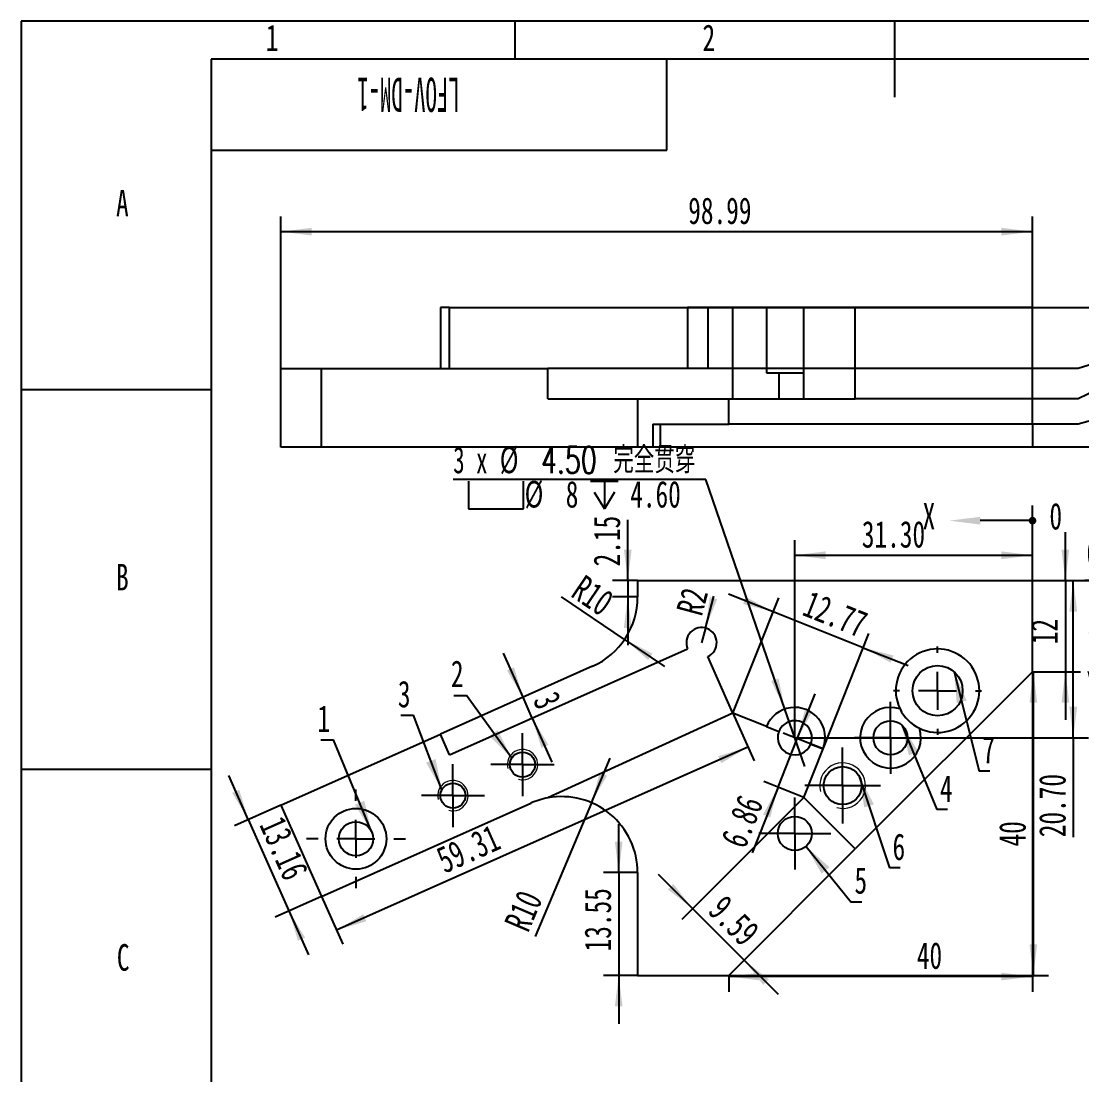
# Model space of a CAD drawing. Header units: millimetres. Extents: x 0 to 210, y 0 to 297.
# Drawn here: x 0 to 139.7, y 158.3 to 297 of the extents above; entities that cross this region are included whole.
import ezdxf

# ---------------------------------------------------------------- set-up
doc = ezdxf.new("R2010")
doc.units = ezdxf.units.MM
doc.layers.add('图框', color=7, linetype='Continuous')
doc.layers.add('图纸格式', color=7, linetype='Continuous')
doc.styles.add('SLDTEXTSTYLE0', font='TXT', dxfattribs={"width": 0.7, "bigfont": 'bigfont'})
doc.styles.add('SLDTEXTSTYLE11', font='TXT', dxfattribs={"width": 0.633333})
doc.styles.add('SLDTEXTSTYLE5', font='TXT', dxfattribs={"width": 0.7})
doc.styles.add('SLDTEXTSTYLE6', font='TXT', dxfattribs={"width": 0.49})
doc.dimstyles.new('SLDDIMSTYLE0', dxfattribs={"dimtxt": 3.5, "dimasz": 0.338667, "dimexe": 0, "dimexo": 0.0625, "dimgap": 0.875, "dimtad": 0, "dimtih": 1, "dimtoh": 1, "dimdec": 0, "dimrnd": 1e-09, "dimdsep": 46, "dimtxsty": 'SLDTEXTSTYLE5', "dimblk1": 'ORIGIN', "dimblk2": 'ORIGIN', "dimsah": 1, "dimcen": 0.09, "dimadec": 0, "dimazin": 2, "dimtfac": 1, "dimtdec": 0, "dimtofl": 0, "dimtmove": 0, "dimatfit": 3, "dimldrblk": 'ORIGIN', "dimfxl": 0, "dimfrac": 2, "dimtolj": 1, "dimtzin": 12, "dimarcsym": 0})
doc.dimstyles.new('SLDDIMSTYLE1', dxfattribs={"dimtxt": 3.5, "dimasz": 4.08, "dimexe": 0, "dimexo": 0.0625, "dimgap": 0.875, "dimtad": 2, "dimrnd": 1e-09, "dimzin": 12, "dimdsep": 46, "dimtxsty": 'SLDTEXTSTYLE5', "dimsah": 1, "dimcen": 0.09, "dimadec": 0, "dimazin": 3, "dimtfac": 1, "dimtmove": 0, "dimatfit": 0, "dimfxl": 0, "dimfrac": 2, "dimtolj": 1, "dimtzin": 12, "dimarcsym": 0})
doc.dimstyles.new('SLDDIMSTYLE2', dxfattribs={"dimtxt": 3.5, "dimasz": 4.08, "dimexe": 0, "dimexo": 0.0625, "dimgap": 0.875, "dimtad": 2, "dimrnd": 1e-09, "dimzin": 12, "dimdsep": 46, "dimtxsty": 'SLDTEXTSTYLE5', "dimsah": 1, "dimcen": 0, "dimadec": 0, "dimazin": 3, "dimtfac": 1, "dimtofl": 0, "dimtmove": 1, "dimatfit": 3, "dimfxl": 0, "dimfrac": 2, "dimtolj": 1, "dimtzin": 12, "dimarcsym": 0})
doc.dimstyles.new('SLDDIMSTYLE3', dxfattribs={"dimtxt": 3.5, "dimasz": 4.08, "dimexe": 0, "dimexo": 0.0625, "dimgap": 0.875, "dimtad": 2, "dimrnd": 1e-09, "dimzin": 12, "dimdsep": 46, "dimtxsty": 'SLDTEXTSTYLE5', "dimsah": 1, "dimcen": 0, "dimadec": 0, "dimazin": 3, "dimtfac": 1, "dimtofl": 0, "dimtmove": 0, "dimatfit": 3, "dimfxl": 0, "dimfrac": 2, "dimtolj": 1, "dimtzin": 12, "dimarcsym": 0})
doc.dimstyles.new('SLDDIMSTYLE4', dxfattribs={"dimtxt": 3.5, "dimasz": 4.08, "dimexe": 0, "dimexo": 0.0625, "dimgap": 0.875, "dimtad": 2, "dimrnd": 1e-09, "dimzin": 12, "dimdsep": 46, "dimtxsty": 'SLDTEXTSTYLE5', "dimsah": 1, "dimcen": 0.09, "dimadec": 0, "dimazin": 3, "dimtfac": 1, "dimtofl": 0, "dimtmove": 0, "dimatfit": 3, "dimfxl": 0, "dimfrac": 2, "dimtolj": 1, "dimtzin": 12, "dimarcsym": 0})
doc.dimstyles.new('SLDDIMSTYLE5', dxfattribs={"dimtxt": 3.5, "dimasz": 4.08, "dimexe": 0, "dimexo": 0.0625, "dimgap": 0.875, "dimtad": 0, "dimtih": 1, "dimtoh": 1, "dimrnd": 1e-09, "dimzin": 4, "dimdsep": 46, "dimtxsty": 'SLDTEXTSTYLE5', "dimblk1": 'NONE', "dimsah": 1, "dimcen": 0, "dimadec": 0, "dimazin": 1, "dimtfac": 1, "dimtmove": 0, "dimatfit": 3, "dimldrblk": 'NONE', "dimfxl": 0, "dimfrac": 2, "dimtolj": 1, "dimtzin": 12, "dimarcsym": 0})
doc.dimstyles.new('SLDDIMSTYLE6', dxfattribs={"dimtxt": 3.5, "dimasz": 4.08, "dimexe": 0, "dimexo": 0.0625, "dimgap": 0.875, "dimtad": 2, "dimrnd": 1e-09, "dimzin": 4, "dimdsep": 46, "dimtxsty": 'SLDTEXTSTYLE5', "dimsah": 1, "dimcen": 0.09, "dimadec": 0, "dimazin": 1, "dimtfac": 1, "dimtofl": 0, "dimtmove": 0, "dimatfit": 3, "dimfxl": 0, "dimfrac": 2, "dimtolj": 1, "dimtzin": 12, "dimarcsym": 0})
doc.dimstyles.new('SLDDIMSTYLE7', dxfattribs={"dimtxt": 0.18, "dimasz": 4.08, "dimexe": 0, "dimexo": 0.0625, "dimgap": 0, "dimtad": 0, "dimtih": 1, "dimtoh": 1, "dimdec": 0, "dimrnd": 1e-09, "dimzin": 0, "dimdsep": 46, "dimtxsty": 'Standard', "dimsah": 1, "dimcen": 0.09, "dimadec": 0, "dimazin": 0, "dimtfac": 4.08, "dimtdec": 0, "dimtofl": 0, "dimtmove": 0, "dimatfit": 3, "dimfxl": 0, "dimfrac": 2, "dimtolj": 1, "dimtzin": 0, "dimarcsym": 0})
doc.dimstyles.new('SLDDIMSTYLE8', dxfattribs={"dimtxt": 3.5, "dimasz": 4.08, "dimexe": 0, "dimexo": 0.0625, "dimgap": 0.875, "dimtad": 0, "dimtih": 1, "dimtoh": 1, "dimrnd": 1e-09, "dimzin": 12, "dimdsep": 46, "dimtxsty": 'SLDTEXTSTYLE5', "dimsah": 1, "dimcen": 0.09, "dimadec": 0, "dimazin": 3, "dimtol": 1, "dimtp": 0.01, "dimtm": 0.01, "dimtfac": 1, "dimtofl": 0, "dimtmove": 0, "dimatfit": 3, "dimfxl": 0, "dimfrac": 2, "dimtolj": 1, "dimarcsym": 0})
doc.dimstyles.new('SLDDIMSTYLE9', dxfattribs={"dimtxt": 3.5, "dimasz": 4.08, "dimexe": 0, "dimexo": 0.0625, "dimgap": 0.875, "dimtad": 0, "dimtih": 1, "dimtoh": 1, "dimrnd": 1e-09, "dimzin": 12, "dimdsep": 46, "dimtxsty": 'SLDTEXTSTYLE5', "dimsah": 1, "dimcen": 0.09, "dimadec": 0, "dimazin": 3, "dimtfac": 1, "dimtofl": 0, "dimtmove": 0, "dimatfit": 3, "dimfxl": 0, "dimfrac": 2, "dimtolj": 1, "dimtzin": 12, "dimarcsym": 0})

# ---------------------------------------------------------------- blocks, each defined once
blk = doc.blocks.new('_Origin')
at = {"color": 0, "linetype": 'ByBlock', "lineweight": -2}
blk.add_line((0, 0), (-1, 0), dxfattribs=at)
blk.add_circle((0, 0), 0.5, dxfattribs=at)
blk = doc.blocks.new('_D')
at = {"layer": '图纸格式'}
blk.add_line((133.16, 223.35), (143.07, 223.35), dxfattribs=at)
at = {"layer": '图纸格式', "xscale": 1.016, "yscale": 1.016}
blk.add_blockref('_Origin', (142.05, 223.35), dxfattribs=at)
at = {"layer": '图纸格式', "insert": (143.07, 225.69), "char_height": 3.5, "attachment_point": 1, "style": 'SLDTEXTSTYLE5'}
blk.add_mtext('0', dxfattribs=at)
blk = doc.blocks.new('_D_1')
at = {"layer": '图纸格式'}
for p, q in [((29.9, 191.88), (27.32, 197.68)), ((34.18, 193.78), (28.07, 191.06)), ((29.9, 191.88), (35.25, 179.85)), ((39.53, 181.76), (33.43, 179.04)), ((35.25, 179.85), (37.84, 174.05))]:
    blk.add_line(p, q, dxfattribs=at)
for points in [[(29.9, 191.88), (28.71, 195.81), (27.78, 195.4)], [(35.25, 179.85), (36.45, 175.92), (37.38, 176.33)]]:
    blk.add_solid(points, dxfattribs=at)
at = {"layer": '图纸格式', "insert": (34.51, 192.62), "char_height": 3.5, "attachment_point": 1, "rotation": 294, "style": 'SLDTEXTSTYLE5'}
blk.add_mtext('13.16', dxfattribs=at)
blk = doc.blocks.new('_D_2')
at = {"layer": '图纸格式'}
for q in [(77.54, 199.95), (67.68, 176.48)]:
    blk.add_line((75.08, 194.1), q, dxfattribs=at)
blk.add_solid([(75.08, 194.1), (77.13, 197.66), (76.19, 198.06)], dxfattribs=at)
at = {"layer": '图纸格式', "insert": (63.53, 178.24), "char_height": 3.5, "attachment_point": 1, "rotation": 66.9325, "style": 'SLDTEXTSTYLE5'}
blk.add_mtext('R10', dxfattribs=at)
blk = doc.blocks.new('_D_3')
at = {"layer": '图纸格式'}
for q in [(71.16, 221.19), (84.72, 212.05)]:
    blk.add_line((79.46, 215.6), q, dxfattribs=at)
blk.add_solid([(79.46, 215.6), (82.55, 212.9), (83.12, 213.74)], dxfattribs=at)
at = {"layer": '图纸格式', "insert": (74.17, 224.24), "char_height": 3.5, "attachment_point": 1, "rotation": 326.0067, "style": 'SLDTEXTSTYLE5'}
blk.add_mtext('R10', dxfattribs=at)
blk = doc.blocks.new('_D_4')
at = {"layer": '图纸格式'}
for p, q in [((79.87, 223.35), (79.87, 231.35)), ((81.16, 223.35), (77.87, 223.35)), ((79.87, 223.35), (79.87, 221.19)), ((81.16, 221.19), (77.87, 221.19)), ((79.87, 221.19), (79.87, 214.84))]:
    blk.add_line(p, q, dxfattribs=at)
for points in [[(79.87, 223.35), (80.38, 227.43), (79.36, 227.43)], [(79.87, 221.19), (79.36, 217.11), (80.38, 217.11)]]:
    blk.add_solid(points, dxfattribs=at)
at = {"layer": '图纸格式', "insert": (75.36, 225.21), "char_height": 3.5, "attachment_point": 1, "rotation": 90, "style": 'SLDTEXTSTYLE5'}
blk.add_mtext('2.15', dxfattribs=at)
blk = doc.blocks.new('_D_5')
at = {"layer": '图纸格式'}
for q in [(91.22, 221.28), (89.58, 215.17)]:
    blk.add_line((90.1, 217.1), q, dxfattribs=at)
blk.add_solid([(90.1, 217.1), (91.65, 220.91), (90.67, 221.17)], dxfattribs=at)
at = {"layer": '图纸格式', "insert": (86.23, 219.44), "char_height": 3.5, "attachment_point": 1, "rotation": 75, "style": 'SLDTEXTSTYLE5'}
blk.add_mtext('R2', dxfattribs=at)
blk = doc.blocks.new('_D_6')
at = {"layer": '图纸格式'}
for p, q in [((66.08, 207.99), (63.5, 213.79)), ((67.3, 205.24), (66.08, 207.99)), ((67.3, 205.24), (69.88, 199.44))]:
    blk.add_line(p, q, dxfattribs=at)
for points in [[(66.08, 207.99), (64.89, 211.92), (63.96, 211.51)], [(67.3, 205.24), (68.5, 201.31), (69.42, 201.72)]]:
    blk.add_solid(points, dxfattribs=at)
at = {"layer": '图纸格式', "insert": (70.55, 209.04), "char_height": 3.5, "attachment_point": 1, "rotation": 294, "style": 'SLDTEXTSTYLE5'}
blk.add_mtext('3', dxfattribs=at)
blk = doc.blocks.new('_D_7')
at = {"layer": '图纸格式'}
for p, q in [((93.72, 205.88), (96.52, 199.59)), ((95.7, 201.42), (41.52, 177.3)), ((39.53, 181.76), (42.33, 175.47))]:
    blk.add_line(p, q, dxfattribs=at)
for points in [[(95.7, 201.42), (91.77, 200.22), (92.18, 199.3)], [(41.52, 177.3), (45.45, 178.49), (45.04, 179.42)]]:
    blk.add_solid(points, dxfattribs=at)
at = {"layer": '图纸格式', "insert": (54.34, 187.94), "char_height": 3.5, "attachment_point": 1, "rotation": 24, "style": 'SLDTEXTSTYLE5'}
blk.add_mtext('59.31', dxfattribs=at)
blk = doc.blocks.new('_D_8')
at = {"layer": '图纸格式'}
for p, q in [((78.68, 184.9), (78.68, 191.25)), ((81.16, 184.9), (76.68, 184.9)), ((78.68, 184.9), (78.68, 171.35)), ((81.16, 171.35), (76.68, 171.35)), ((78.68, 171.35), (78.68, 165))]:
    blk.add_line(p, q, dxfattribs=at)
for points in [[(78.68, 184.9), (79.18, 188.98), (78.17, 188.98)], [(78.68, 171.35), (78.17, 167.27), (79.18, 167.27)]]:
    blk.add_solid(points, dxfattribs=at)
at = {"layer": '图纸格式', "insert": (74.16, 174.51), "char_height": 3.5, "attachment_point": 1, "rotation": 90, "style": 'SLDTEXTSTYLE5'}
blk.add_mtext('13.55', dxfattribs=at)
blk = doc.blocks.new('_D_9')
at = {"layer": '图纸格式'}
for p, q in [((103.05, 194.79), (86.99, 178.73)), ((88.4, 180.15), (83.91, 184.64)), ((95.18, 173.36), (88.4, 180.15)), ((95.18, 173.36), (99.67, 168.87))]:
    blk.add_line(p, q, dxfattribs=at)
for points in [[(88.4, 180.15), (85.88, 183.39), (85.16, 182.67)], [(95.18, 173.36), (97.71, 170.12), (98.43, 170.84)]]:
    blk.add_solid(points, dxfattribs=at)
at = {"layer": '图纸格式', "insert": (92.76, 182.17), "char_height": 3.5, "attachment_point": 1, "rotation": 315, "style": 'SLDTEXTSTYLE5'}
blk.add_mtext('9.59', dxfattribs=at)
blk = doc.blocks.new('_D_10')
at = {"layer": '图纸格式'}
for p, q in [((99.02, 219.23), (93.12, 221.57)), ((93.72, 205.88), (99.76, 221.08)), ((110.88, 214.51), (99.02, 219.23)), ((105.58, 201.17), (111.62, 216.37)), ((110.88, 214.51), (116.78, 212.17))]:
    blk.add_line(p, q, dxfattribs=at)
for points in [[(99.02, 219.23), (95.41, 221.2), (95.04, 220.26)], [(110.88, 214.51), (114.49, 212.53), (114.86, 213.48)]]:
    blk.add_solid(points, dxfattribs=at)
at = {"layer": '图纸格式', "insert": (103.98, 222.11), "char_height": 3.5, "attachment_point": 1, "rotation": 338.3298, "style": 'SLDTEXTSTYLE5'}
blk.add_mtext('12.77', dxfattribs=at)
blk = doc.blocks.new('_D_11')
at = {"layer": '图纸格式'}
for p, q in [((102.19, 202.51), (104.54, 208.42)), ((99.66, 196.14), (102.19, 202.51)), ((105.58, 201.17), (100.34, 203.25)), ((99.66, 196.14), (96.23, 187.5)), ((103.05, 194.79), (97.8, 196.88))]:
    blk.add_line(p, q, dxfattribs=at)
for points in [[(102.19, 202.51), (104.17, 206.12), (103.23, 206.49)], [(99.66, 196.14), (97.68, 192.53), (98.63, 192.16)]]:
    blk.add_solid(points, dxfattribs=at)
at = {"layer": '图纸格式', "insert": (92.04, 189.17), "char_height": 3.5, "attachment_point": 1, "rotation": 68.3298, "style": 'SLDTEXTSTYLE5'}
blk.add_mtext('6.86', dxfattribs=at)
blk = doc.blocks.new('SW_SYMBOL_HOLE_SPOT')
at = {"layer": '图纸格式', "color": 0}
for p, q in [((0, 875), (0, 75)), ((1600, 75), (1600, 875)), ((0, 75), (1600, 75))]:
    blk.add_line(p, q, dxfattribs=at)
blk = doc.blocks.new('SW_SYMBOL_HOLE_DEPTH')
at = {"layer": '图纸格式', "color": 0}
for p, q in [((0, 875), (800, 875)), ((400, 875), (400, 75)), ((100, 555), (400, 75)), ((700, 555), (400, 75))]:
    blk.add_line(p, q, dxfattribs=at)
blk = doc.blocks.new('_D_12')
at = {"layer": '图纸格式'}
for p, q in [((90.16, 236.65), (56.88, 236.65)), ((100.56, 206.43), (90.16, 236.65)), ((103.17, 198.86), (100.56, 206.43))]:
    blk.add_line(p, q, dxfattribs=at)
blk.add_solid([(100.56, 206.43), (99.72, 210.45), (98.75, 210.12)], dxfattribs=at)
at = {"layer": '图纸格式', "xscale": 0.004511737089201878, "yscale": 0.004511737089201878, "zscale": 0.004511737089201878}
for name, p in [('SW_SYMBOL_HOLE_SPOT', (58.91, 232.47)), ('SW_SYMBOL_HOLE_DEPTH', (74.98, 232.47))]:
    blk.add_blockref(name, p, dxfattribs=at)
at = {"layer": '图纸格式', "char_height": 3.5, "attachment_point": 1}
for s, insert, style in [('3 x', (56.88, 240.97), 'SLDTEXTSTYLE11'), ('%%c', (63.01, 240.99), 'SLDTEXTSTYLE5'), ('4.50 完全贯穿', (68.44, 240.97), 'SLDTEXTSTYLE0'), ('%%c', (66.28, 236.47), 'SLDTEXTSTYLE5'), ('8', (71.7, 236.46), 'SLDTEXTSTYLE5'), ('4.60', (80.19, 236.46), 'SLDTEXTSTYLE5')]:
    blk.add_mtext(s, dxfattribs=dict(at, insert=insert, style=style))
blk = doc.blocks.new('_None')
blk = doc.blocks.new('_D_13')
at = {"layer": '图纸格式'}
for p, q in [((101.86, 202.65), (101.86, 228.68)), ((133.16, 223.35), (133.16, 228.68)), ((101.86, 226.68), (133.16, 226.68))]:
    blk.add_line(p, q, dxfattribs=at)
for points in [[(101.86, 226.68), (105.94, 226.17), (105.94, 227.19)], [(133.16, 226.68), (129.08, 227.19), (129.08, 226.17)]]:
    blk.add_solid(points, dxfattribs=at)
at = {"layer": '图纸格式', "insert": (110.69, 231.19), "char_height": 3.5, "attachment_point": 1, "style": 'SLDTEXTSTYLE5'}
blk.add_mtext('31.30', dxfattribs=at)
blk = doc.blocks.new('_D_14')
at = {"layer": '图纸格式'}
for p, q in [((133.16, 223.35), (140.53, 223.35)), ((138.53, 202.65), (138.53, 223.35)), ((101.86, 202.65), (140.53, 202.65)), ((138.53, 202.65), (138.53, 189.55))]:
    blk.add_line(p, q, dxfattribs=at)
for points in [[(138.53, 223.35), (138.02, 219.27), (139.04, 219.27)], [(138.53, 202.65), (139.04, 206.73), (138.02, 206.73)]]:
    blk.add_solid(points, dxfattribs=at)
at = {"layer": '图纸格式', "insert": (134.02, 189.55), "char_height": 3.5, "attachment_point": 1, "rotation": 90, "style": 'SLDTEXTSTYLE5'}
blk.add_mtext('20.70', dxfattribs=at)
blk = doc.blocks.new('_D_15')
at = {"layer": '图纸格式'}
for p, q in [((133.16, 211.35), (133.16, 169.21)), ((93.16, 171.35), (93.16, 169.21)), ((133.16, 171.21), (93.16, 171.21))]:
    blk.add_line(p, q, dxfattribs=at)
for points in [[(93.16, 171.21), (97.24, 170.7), (97.24, 171.71)], [(133.16, 171.21), (129.08, 171.71), (129.08, 170.7)]]:
    blk.add_solid(points, dxfattribs=at)
at = {"layer": '图纸格式', "insert": (117.93, 175.72), "char_height": 3.5, "attachment_point": 1, "style": 'SLDTEXTSTYLE5'}
blk.add_mtext('40', dxfattribs=at)
blk = doc.blocks.new('_D_16')
at = {"layer": '图纸格式'}
for p, q in [((133.16, 211.35), (135.27, 211.35)), ((133.27, 211.35), (133.27, 171.35)), ((93.16, 171.35), (135.27, 171.35))]:
    blk.add_line(p, q, dxfattribs=at)
for points in [[(133.27, 211.35), (132.77, 207.27), (133.78, 207.27)], [(133.27, 171.35), (133.78, 175.43), (132.77, 175.43)]]:
    blk.add_solid(points, dxfattribs=at)
at = {"layer": '图纸格式', "insert": (128.76, 188.33), "char_height": 3.5, "attachment_point": 1, "rotation": 90, "style": 'SLDTEXTSTYLE5'}
blk.add_mtext('40', dxfattribs=at)
blk = doc.blocks.new('_D_17')
at = {"layer": '图纸格式'}
for p, q in [((137.49, 223.35), (137.49, 229.7)), ((133.16, 223.35), (139.49, 223.35)), ((137.49, 223.35), (137.49, 211.35)), ((133.16, 211.35), (139.49, 211.35)), ((137.49, 211.35), (137.49, 205))]:
    blk.add_line(p, q, dxfattribs=at)
for points in [[(137.49, 223.35), (138, 227.43), (136.98, 227.43)], [(137.49, 211.35), (136.98, 207.27), (138, 207.27)]]:
    blk.add_solid(points, dxfattribs=at)
at = {"layer": '图纸格式', "insert": (132.98, 214.96), "char_height": 3.5, "attachment_point": 1, "rotation": 90, "style": 'SLDTEXTSTYLE5'}
blk.add_mtext('12', dxfattribs=at)
blk = doc.blocks.new('SW_NOTE_0_1')
at = {"layer": '图纸格式', "color": 0}
blk.add_line((-1.67, 0), (0, 0), dxfattribs=at)
at = {"layer": '图纸格式', "color": 0, "insert": (-2.14, 4.52), "char_height": 3.5, "attachment_point": 1, "style": 'SLDTEXTSTYLE5'}
blk.add_mtext('1', dxfattribs=at)
blk = doc.blocks.new('SW_NOTE_0_2')
at = {"layer": '图纸格式', "color": 0}
blk.add_line((-1.67, 0), (0, 0), dxfattribs=at)
at = {"layer": '图纸格式', "color": 0, "insert": (-2.07, 4.6), "char_height": 3.5, "attachment_point": 1, "style": 'SLDTEXTSTYLE5'}
blk.add_mtext('2', dxfattribs=at)
blk = doc.blocks.new('SW_NOTE_0_3')
at = {"layer": '图纸格式', "color": 0}
blk.add_line((-1.67, 0), (0, 0), dxfattribs=at)
at = {"layer": '图纸格式', "color": 0, "insert": (-2.05, 4.52), "char_height": 3.5, "attachment_point": 1, "style": 'SLDTEXTSTYLE5'}
blk.add_mtext('3', dxfattribs=at)
blk = doc.blocks.new('SW_NOTE_0_4')
at = {"layer": '图纸格式', "color": 0}
blk.add_line((1.41, 0), (0, 0), dxfattribs=at)
at = {"layer": '图纸格式', "color": 0, "insert": (0.39, 4.52), "char_height": 3.5, "attachment_point": 1, "style": 'SLDTEXTSTYLE5'}
blk.add_mtext('4', dxfattribs=at)
blk = doc.blocks.new('SW_NOTE_0_5')
at = {"layer": '图纸格式', "color": 0}
blk.add_line((1.41, 0), (0, 0), dxfattribs=at)
at = {"layer": '图纸格式', "color": 0, "insert": (0.43, 4.62), "char_height": 3.5, "attachment_point": 1, "style": 'SLDTEXTSTYLE5'}
blk.add_mtext('5', dxfattribs=at)
blk = doc.blocks.new('SW_NOTE_0_6')
at = {"layer": '图纸格式', "color": 0}
blk.add_line((1.4, 0), (0, 0), dxfattribs=at)
at = {"layer": '图纸格式', "color": 0, "insert": (0.38, 4.51), "char_height": 3.5, "attachment_point": 1, "style": 'SLDTEXTSTYLE5'}
blk.add_mtext('6', dxfattribs=at)
blk = doc.blocks.new('SW_NOTE_0_7')
at = {"layer": '图纸格式', "color": 0}
blk.add_line((1.4, 0), (0, 0), dxfattribs=at)
at = {"layer": '图纸格式', "color": 0, "insert": (0.4, 4.56), "char_height": 3.5, "attachment_point": 1, "style": 'SLDTEXTSTYLE5'}
blk.add_mtext('7', dxfattribs=at)
blk = doc.blocks.new('SW_CENTERMARKSYMBOL_0')
at = {"layer": '图纸格式', "color": 0}
for p, q in [((0, 2.5), (0, 4.75)), ((0, 0), (0, 2.5)), ((-2.5, 0), (-4.75, 0)), ((0, 0), (-2.5, 0)), ((0, 0), (0, -2.5)), ((0, 0), (2.5, 0)), ((2.5, 0), (4.75, 0)), ((0, -2.5), (0, -4.75))]:
    blk.add_line(p, q, dxfattribs=at)
blk = doc.blocks.new('SW_CENTERMARKSYMBOL_1')
at = {"layer": '图纸格式', "color": 0}
for p, q in [((0, 2.5), (0, 5)), ((0, 0), (0, 2.5)), ((-2.5, 0), (-5, 0)), ((0, 0), (-2.5, 0)), ((0, 0), (0, -2.5)), ((0, 0), (2.5, 0)), ((2.5, 0), (5, 0)), ((0, -2.5), (0, -5))]:
    blk.add_line(p, q, dxfattribs=at)
blk = doc.blocks.new('SW_CENTERMARKSYMBOL_2')
at = {"layer": '图纸格式', "color": 0}
for p, q in [((0, 2.5), (0, 4.75)), ((0, 0), (0, 2.5)), ((-2.5, 0), (-4.75, 0)), ((0, 0), (-2.5, 0)), ((0, 0), (0, -2.5)), ((0, 0), (2.5, 0)), ((2.5, 0), (4.75, 0)), ((0, -2.5), (0, -4.75))]:
    blk.add_line(p, q, dxfattribs=at)
blk = doc.blocks.new('SW_CENTERMARKSYMBOL_3')
at = {"layer": '图纸格式', "color": 0}
for p, q in [((0, 5), (0, 5.8)), ((0, 0), (0, 2.5)), ((-5, 0), (-5.8, 0)), ((0, 0), (-2.5, 0)), ((0, 0), (0, -2.5)), ((0, 0), (2.5, 0)), ((5, 0), (5.8, 0)), ((0, -5), (0, -5.8))]:
    blk.add_line(p, q, dxfattribs=at)
blk = doc.blocks.new('SW_CENTERMARKSYMBOL_4')
at = {"layer": '图纸格式', "color": 0}
for p, q in [((0, 2.5), (0, 4.15)), ((0, 0), (0, 2.5)), ((-2.5, 0), (-4.15, 0)), ((0, 0), (-2.5, 0)), ((0, 0), (0, -2.5)), ((0, 0), (2.5, 0)), ((2.5, 0), (4.15, 0)), ((0, -2.5), (0, -4.15))]:
    blk.add_line(p, q, dxfattribs=at)
blk = doc.blocks.new('SW_CENTERMARKSYMBOL_5')
at = {"layer": '图纸格式', "color": 0}
for p, q in [((0, 2.5), (0, 4.15)), ((0, 0), (0, 2.5)), ((-2.5, 0), (-4.15, 0)), ((0, 0), (-2.5, 0)), ((0, 0), (0, -2.5)), ((0, 0), (2.5, 0)), ((2.5, 0), (4.15, 0)), ((0, -2.5), (0, -4.15))]:
    blk.add_line(p, q, dxfattribs=at)
blk = doc.blocks.new('SW_CENTERMARKSYMBOL_6')
at = {"layer": '图纸格式', "color": 0}
for p, q in [((0, 5), (0, 6.5)), ((0, 0), (0, 2.5)), ((-5, 0), (-6.5, 0)), ((0, 0), (-2.5, 0)), ((0, 0), (0, -2.5)), ((0, 0), (2.5, 0)), ((5, 0), (6.5, 0)), ((0, -5), (0, -6.5))]:
    blk.add_line(p, q, dxfattribs=at)
blk = doc.blocks.new('_Dot')
at = {"color": 0, "linetype": 'ByBlock', "lineweight": -2}
blk.add_line((-0.5, 0), (-1, 0), dxfattribs=at)
at = {"color": 0, "linetype": 'ByBlock', "const_width": 0.5}
blk.add_lwpolyline([(-0.25, 0, 1), (0.25, 0, 1)], format="xyb", close=True, dxfattribs=at)
blk = doc.blocks.new('SW_DATUMORIGIN_0')
at = {"layer": '图纸格式', "color": 0}
for p, q in [((0, 0), (0, 8.89)), ((0, 6.89), (-6.89, 6.89)), ((1, -1), (9.89, -1)), ((7.89, -1), (7.89, -7.71))]:
    blk.add_line(p, q, dxfattribs=at)
for points in [[(-10.97, 6.89), (-6.89, 6.38), (-6.89, 7.39)], [(7.89, -11.79), (8.39, -7.71), (7.38, -7.71)]]:
    blk.add_solid(points, dxfattribs=at)
for p in [(0, 6.89, -6.18), (7.89, -1, -6.18)]:
    blk.add_blockref('_Dot', p, dxfattribs=at)
at = {"layer": '图纸格式', "color": 0, "char_height": 3.5, "attachment_point": 1, "style": 'SLDTEXTSTYLE5'}
for s, insert in [('X', (-14.47, 9.23)), ('0', (2.23, 9.23)), ('0', (7.12, 4.35)), ('Y', (7.14, -12.94))]:
    blk.add_mtext(s, dxfattribs=dict(at, insert=insert))
blk = doc.blocks.new('_D_18')
at = {"layer": '图纸格式'}
for p, q in [((139.16, 240.93), (133.16, 240.93)), ((144.16, 240.93), (139.16, 240.93)), ((144.16, 240.93), (149.16, 240.93))]:
    blk.add_line(p, q, dxfattribs=at)
at = {"layer": '图纸格式', "xscale": 1.016, "yscale": 1.016}
blk.add_blockref('_Origin', (148.15, 240.93), dxfattribs=at)
at = {"layer": '图纸格式', "insert": (149.16, 243.27), "char_height": 3.5, "attachment_point": 1, "style": 'SLDTEXTSTYLE5'}
blk.add_mtext('0', dxfattribs=at)
blk = doc.blocks.new('_D_19')
at = {"layer": '图纸格式'}
for p, q in [((144.16, 245.3), (139.16, 243.93)), ((144.16, 245.3), (149.16, 245.3)), ((148.15, 240.93), (148.15, 245.3)), ((139.16, 243.93), (133.16, 243.93))]:
    blk.add_line(p, q, dxfattribs=at)
blk.add_solid([(148.15, 245.3), (147.64, 241.22), (148.66, 241.22)], dxfattribs=at)
at = {"layer": '图纸格式', "char_height": 3.5, "attachment_point": 1, "style": 'SLDTEXTSTYLE5'}
for s, insert in [('3', (149.16, 247.65)), ('±0.01', (152.01, 247.65))]:
    blk.add_mtext(s, dxfattribs=dict(at, insert=insert))
blk = doc.blocks.new('_D_20')
at = {"layer": '图纸格式'}
for p, q in [((144.16, 249.68), (139.16, 247.29)), ((144.16, 249.68), (149.16, 249.68)), ((148.15, 245.3), (148.15, 249.68)), ((139.16, 247.29), (109.83, 247.29))]:
    blk.add_line(p, q, dxfattribs=at)
blk.add_solid([(148.15, 249.68), (147.64, 245.6), (148.66, 245.6)], dxfattribs=at)
at = {"layer": '图纸格式', "char_height": 3.5, "attachment_point": 1, "style": 'SLDTEXTSTYLE5'}
for s, insert in [('6.36', (149.16, 252.02)), ('±0.01', (156.61, 252.02))]:
    blk.add_mtext(s, dxfattribs=dict(at, insert=insert))
blk = doc.blocks.new('_D_21')
at = {"layer": '图纸格式'}
for p, q in [((144.16, 252.82), (139.16, 251.29)), ((144.16, 252.82), (149.16, 252.82)), ((148.15, 249.68), (148.15, 252.82)), ((139.16, 251.29), (93.72, 251.29))]:
    blk.add_line(p, q, dxfattribs=at)
blk.add_solid([(148.15, 252.82), (147.64, 248.74), (148.66, 248.74)], dxfattribs=at)
at = {"layer": '图纸格式', "char_height": 3.5, "attachment_point": 1, "style": 'SLDTEXTSTYLE5'}
for s, insert in [('10.36', (149.16, 255.17)), ('±0.01', (158.15, 255.17))]:
    blk.add_mtext(s, dxfattribs=dict(at, insert=insert))
blk = doc.blocks.new('_D_22')
at = {"layer": '图纸格式'}
for p, q in [((87.76, 259.29), (149.16, 259.29)), ((148.15, 252.82), (148.15, 259.29))]:
    blk.add_line(p, q, dxfattribs=at)
blk.add_solid([(148.15, 259.29), (147.64, 255.21), (148.66, 255.21)], dxfattribs=at)
at = {"layer": '图纸格式', "insert": (149.16, 261.64), "char_height": 3.5, "attachment_point": 1, "style": 'SLDTEXTSTYLE5'}
blk.add_mtext('18.36', dxfattribs=at)
blk = doc.blocks.new('_D_23')
at = {"layer": '图纸格式'}
for p, q in [((34.18, 251.29), (34.18, 271.29)), ((133.16, 259.29), (133.16, 271.29)), ((34.18, 269.29), (133.16, 269.29))]:
    blk.add_line(p, q, dxfattribs=at)
for points in [[(34.18, 269.29), (38.26, 268.78), (38.26, 269.8)], [(133.16, 269.29), (129.08, 269.8), (129.08, 268.78)]]:
    blk.add_solid(points, dxfattribs=at)
at = {"layer": '图纸格式', "insert": (87.83, 273.8), "char_height": 3.5, "attachment_point": 1, "style": 'SLDTEXTSTYLE5'}
blk.add_mtext('98.99', dxfattribs=at)

msp = doc.modelspace()

# ---------------------------------------------------------------- linework, layer by layer
at = {"color": 7, "linetype": 'Continuous', "lineweight": 25}
for p, q in [((55.19, 259.291), (55.19, 251.291)), ((56.41, 259.291), (55.19, 259.291)), ((56.41, 251.291), (56.41, 259.291)), ((56.41, 259.291), (87.756, 259.291)), ((87.756, 259.291), (87.756, 251.291)), ((90.397, 259.291), (87.756, 259.291)), ((90.397, 259.291), (90.397, 251.291)), ((93.716, 259.291), (90.397, 259.291)), ((93.716, 251.291), (93.716, 259.291)), ((98.147, 259.291), (93.716, 259.291)), ((98.147, 259.291), (98.147, 250.691)), ((103.048, 259.291), (98.147, 259.291)), ((103.048, 247.291), (103.048, 259.291)), ((109.83, 259.291), (103.048, 259.291)), ((109.83, 247.291), (109.83, 259.291)), ((133.164, 259.291), (109.83, 259.291)), ((133.164, 243.927), (133.164, 259.291)), ((34.178, 240.927), (34.178, 251.291)), ((34.178, 251.291), (39.531, 251.291)), ((39.531, 240.927), (39.531, 251.291)), ((39.531, 251.291), (67.097, 251.291)), ((67.097, 251.291), (69.35, 251.291)), ((69.35, 247.291), (69.35, 251.291)), ((93.716, 251.291), (69.35, 251.291)), ((93.716, 247.291), (93.716, 251.291)), ((98.147, 250.691), (99.773, 250.691)), ((99.773, 250.691), (99.773, 247.291)), ((99.773, 250.691), (103.048, 250.691)), ((69.35, 247.291), (81.164, 247.291)), ((81.164, 247.291), (81.164, 240.927)), ((81.164, 247.291), (93.164, 247.291)), ((93.164, 243.927), (93.164, 247.291)), ((93.164, 247.291), (109.83, 247.291)), ((83.164, 243.927), (93.164, 243.927)), ((83.164, 243.927), (83.164, 240.927)), ((84.164, 240.927), (84.164, 243.927)), ((133.164, 243.927), (93.164, 243.927)), ((133.164, 243.927), (133.164, 240.927)), ((39.531, 240.927), (34.178, 240.927)), ((67.097, 240.927), (39.531, 240.927)), ((81.164, 240.927), (67.097, 240.927)), ((83.164, 240.927), (81.164, 240.927)), ((84.164, 240.927), (83.164, 240.927)), ((133.164, 240.927), (84.164, 240.927)), ((81.164, 223.346), (81.164, 221.195)), ((81.164, 223.346), (133.164, 223.346)), ((133.164, 211.346), (133.164, 223.346)), ((56.41, 200.395), (87.756, 214.352)), ((93.716, 205.884), (90.397, 213.338)), ((75.232, 212.059), (55.19, 203.136)), ((133.164, 211.346), (109.83, 188.011)), ((93.716, 205.884), (69.35, 194.731)), ((98.147, 204.123), (93.716, 205.884)), ((98.147, 204.123), (99.773, 203.476)), ((34.178, 193.781), (55.19, 203.136)), ((56.41, 200.395), (55.19, 203.136)), ((103.048, 194.793), (105.582, 201.169)), ((103.955, 201.815), (105.582, 201.169)), ((109.83, 188.011), (103.048, 194.793)), ((34.178, 193.781), (39.531, 181.759)), ((39.531, 181.759), (67.097, 194.032)), ((93.164, 171.346), (109.83, 188.011)), ((81.164, 184.897), (81.164, 171.346)), ((81.164, 171.346), (93.164, 171.346))]:
    msp.add_line(p, q, dxfattribs=at)
for centre, radius in [((120.664, 208.846), 3.3), ((114.464, 202.646), 2.25), ((66.009, 199.108), 1.65), ((108.164, 196.346), 2.5), ((56.843, 195.028), 1.65), ((44.081, 189.346), 4), ((44.081, 189.346), 2.25), ((101.864, 190.046), 2.25)]:
    msp.add_circle(centre, radius, dxfattribs=at)
for centre, radius, start, end in [((71.164, 221.195), 10, 294, 0), ((89.583, 215.165), 2, 294, 204), ((120.664, 208.846), 5.5, 244.11764, 205.88236), ((101.864, 202.646), 4, 338.32975, 158.32975), ((114.464, 202.646), 4, 71.76452, 18.23548), ((120.664, 208.846), 5.5, 205.88236, 244.11764), ((101.864, 202.646), 2.25, 338.32975, 158.32975), ((101.864, 202.646), 2.25, 158.32975, 338.32975), ((71.164, 184.897), 10, 100.4512, 114), ((71.164, 184.897), 10, 0, 100.4512)]:
    msp.add_arc(centre, radius, start, end, dxfattribs=at)
at = {"color": 7, "linetype": 'Continuous', "lineweight": 18}
for centre, radius in [((66.009, 199.108), 2), ((108.164, 196.346), 3), ((56.843, 195.028), 2)]:
    msp.add_arc(centre, radius, 255, 195, dxfattribs=at)
at = {"layer": '图框'}
for p, q in [((210, 297), (0, 297)), ((0, 297), (0, 0)), ((65, 297), (65, 292)), ((0, 248.5), (25, 248.5)), ((0, 198.5), (25, 198.5))]:
    msp.add_line(p, q, dxfattribs=at)
at = {"layer": '图框', "lineweight": 25}
for p, q in [((115, 297), (115, 287)), ((205, 292), (25, 292)), ((25, 292), (25, 5)), ((85, 280), (85, 292)), ((25, 280), (85, 280))]:
    msp.add_line(p, q, dxfattribs=at)

# ---------------------------------------------------------------- block references
at = {"layer": '图纸格式'}
for name, p in [('SW_DATUMORIGIN_0', (133.164, 224.346)), ('SW_CENTERMARKSYMBOL_3', (120.664, 208.846)), ('SW_NOTE_0_2', (58.651, 208.23)), ('SW_NOTE_0_3', (51.647, 205.636)), ('SW_NOTE_0_1', (41.141, 202.393)), ('SW_CENTERMARKSYMBOL_2', (114.464, 202.646)), ('SW_CENTERMARKSYMBOL_4', (66.009, 199.108)), ('SW_NOTE_0_7', (126.154, 198.243)), ('SW_CENTERMARKSYMBOL_1', (108.164, 196.346)), ('SW_CENTERMARKSYMBOL_5', (56.843, 195.028)), ('SW_NOTE_0_4', (120.577, 193.184)), ('SW_CENTERMARKSYMBOL_6', (44.081, 189.346)), ('SW_CENTERMARKSYMBOL_0', (101.864, 190.046)), ('SW_NOTE_0_6', (114.351, 185.532)), ('SW_NOTE_0_5', (109.292, 180.992))]:
    msp.add_blockref(name, p, dxfattribs=at)

# ---------------------------------------------------------------- texts
at = {"color": 7, "linetype": 'Continuous', "lineweight": 0, "char_height": 3.5, "attachment_point": 2, "style": 'SLDTEXTSTYLE5'}
for s, insert in [('1', (33.044, 296.568)), ('2', (90.544, 296.568))]:
    msp.add_mtext(s, dxfattribs=dict(at, insert=insert))
at = {"layer": '图框', "insert": (50.992, 285.064), "char_height": 4.5, "attachment_point": 2, "rotation": 180, "style": 'SLDTEXTSTYLE6'}
msp.add_mtext('LFOV-DM-1', dxfattribs=at)
at = {"layer": '图框', "char_height": 3.5, "attachment_point": 2, "style": 'SLDTEXTSTYLE5'}
for s, insert in [('A', (13.32, 274.791)), ('B', (13.32, 225.541)), ('C', (13.427, 175.476))]:
    msp.add_mtext(s, dxfattribs=dict(at, insert=insert))

# ---------------------------------------------------------------- dimensions: what is measured, and where the dimension line sits
at = {"layer": '图纸格式'}
for base, p1, p2, dimstyle, picture, middle in [((133.164, 269.291), (34.178, 251.291), (133.164, 259.291), 'SLDDIMSTYLE4', '_D_23', (91.655, 269.291)), ((133.164, 226.677), (101.864, 202.646), (133.164, 223.346), 'SLDDIMSTYLE6', '_D_13', (114.525, 226.677)), ((93.164, 171.205), (133.164, 211.346), (93.164, 171.346), 'SLDDIMSTYLE4', '_D_15', (119.465, 171.205))]:
    dim = msp.add_linear_dim(base=base, p1=p1, p2=p2, dimstyle=dimstyle, dxfattribs=at)
    dim.commit()
    dim.dimension.update_dxf_attribs({"geometry": picture, "text_midpoint": middle, "dimtype": 160})
for feature_location, offset, origin, dimstyle, picture, middle in [((87.756, 259.291), (61.408, 0), (133.164, 240.927), 'SLDDIMSTYLE9', '_D_22', (152.997, 259.291)), ((93.716, 251.291), (55.449, 1.532), (133.164, 240.927), 'SLDDIMSTYLE8', '_D_21', (158.367, 252.823)), ((109.83, 247.291), (39.335, 2.385), (133.164, 240.927), 'SLDDIMSTYLE8', '_D_20', (157.596, 249.676)), ((133.164, 243.927), (16, 1.375), (133.164, 240.927), 'SLDDIMSTYLE8', '_D_19', (155.299, 245.301)), ((133.164425192, 240.92690004), (16, 0), (133.164425192, 240.92690004), 'SLDDIMSTYLE0', '_D_18', (149.932480749, 240.92690004)), ((133.164425192, 223.345586282), (9.90084932, 0), (133.164425192, 223.345586282), 'SLDDIMSTYLE0', '_D', (143.833330069, 223.345586282))]:
    dim = msp.add_ordinate_dim(feature_location=feature_location, offset=offset, dtype=0, origin=origin, dimstyle=dimstyle, dxfattribs=at)
    dim.commit()
    dim.dimension.update_dxf_attribs({"geometry": picture, "text_midpoint": middle})
dim = msp.add_diameter_dim_2p(p1=(103.166, 198.863), p2=(100.563, 206.428), text='3 x <> 完全贯穿\\P{\\fGDT;v}%%c 8 {\\fGDT;x} 4.60\\P', dimstyle='SLDDIMSTYLE5', dxfattribs=at)
dim.commit()
dim.dimension.update_dxf_attribs({"geometry": '_D_12', "text_midpoint": (72.731, 236.462), "dimtype": 163})
for base, p1, p2, angle, dimstyle, picture, middle in [((79.868, 221.195), (81.164, 223.346), (81.164, 221.195), 90, 'SLDDIMSTYLE1', '_D_4', (79.868, 228.279)), ((137.488, 211.346), (133.164, 223.346), (133.164, 211.346), 90, 'SLDDIMSTYLE1', '_D_17', (137.488, 216.499)), ((99.017, 219.225), (105.582, 201.169), (93.716, 205.884), 338.32975, 'SLDDIMSTYLE1', '_D_10', (105.88, 216.499)), ((138.532, 223.346), (101.864, 202.646), (133.164, 223.346), 90, 'SLDDIMSTYLE6', '_D_14', (138.532, 193.389)), ((66.081, 207.985), (56.41, 200.395), (75.232, 212.059), 294, 'SLDDIMSTYLE1', '_D_6', (66.742, 206.5)), ((133.274, 171.346), (133.164, 211.346), (93.164, 171.346), 90, 'SLDDIMSTYLE4', '_D_16', (133.274, 189.865)), ((102.195, 202.514), (103.048, 194.793), (105.582, 201.169), 68.32975, 'SLDDIMSTYLE1', '_D_11', (97.36, 190.346)), ((41.518, 177.296), (93.716, 205.884), (39.531, 181.759), 24, 'SLDDIMSTYLE4', '_D_7', (59.677, 185.381)), ((35.254, 179.855), (34.178, 193.781), (39.531, 181.759), 294, 'SLDDIMSTYLE1', '_D_1', (31.947, 187.282)), ((88.401, 180.145), (93.164, 171.346), (103.048, 194.793), 315, 'SLDDIMSTYLE1', '_D_9', (91.738, 176.808)), ((78.675, 171.346), (81.164, 184.897), (81.164, 171.346), 90, 'SLDDIMSTYLE1', '_D_8', (78.675, 178.348))]:
    dim = msp.add_linear_dim(base=base, p1=p1, p2=p2, angle=angle, dimstyle=dimstyle, dxfattribs=at)
    dim.commit()
    dim.dimension.update_dxf_attribs({"geometry": picture, "text_midpoint": middle, "dimtype": 160})
for center, mpoint, dimstyle, picture, middle in [((89.583, 215.165), (90.101, 217.097), 'SLDDIMSTYLE3', '_D_5', (90.929, 220.187)), ((71.164, 221.195), (79.455, 215.604), 'SLDDIMSTYLE3', '_D_3', (74.152, 219.18)), ((71.164, 184.897), (75.083, 194.097), 'SLDDIMSTYLE2', '_D_2', (68.376, 178.348))]:
    dim = msp.add_radius_dim(center=center, mpoint=mpoint, dimstyle=dimstyle, dxfattribs=at)
    dim.commit()
    dim.dimension.update_dxf_attribs({"geometry": picture, "text_midpoint": middle, "dimtype": 164})

# ---------------------------------------------------------------- leaders
for points in [[(122.834, 211.333), (126.154, 198.243)], [(64.587, 199.946), (58.651, 208.23)], [(55.385, 195.8), (51.647, 205.636)], [(115.943, 204.341), (120.577, 193.184)], [(46.111, 190.316), (41.141, 202.393)], [(110.358, 197.544), (114.351, 185.532)], [(103.343, 188.35), (109.292, 180.992)]]:
    msp.add_leader(points, dimstyle='SLDDIMSTYLE7', dxfattribs=at)

doc.saveas('drawing.dxf')
